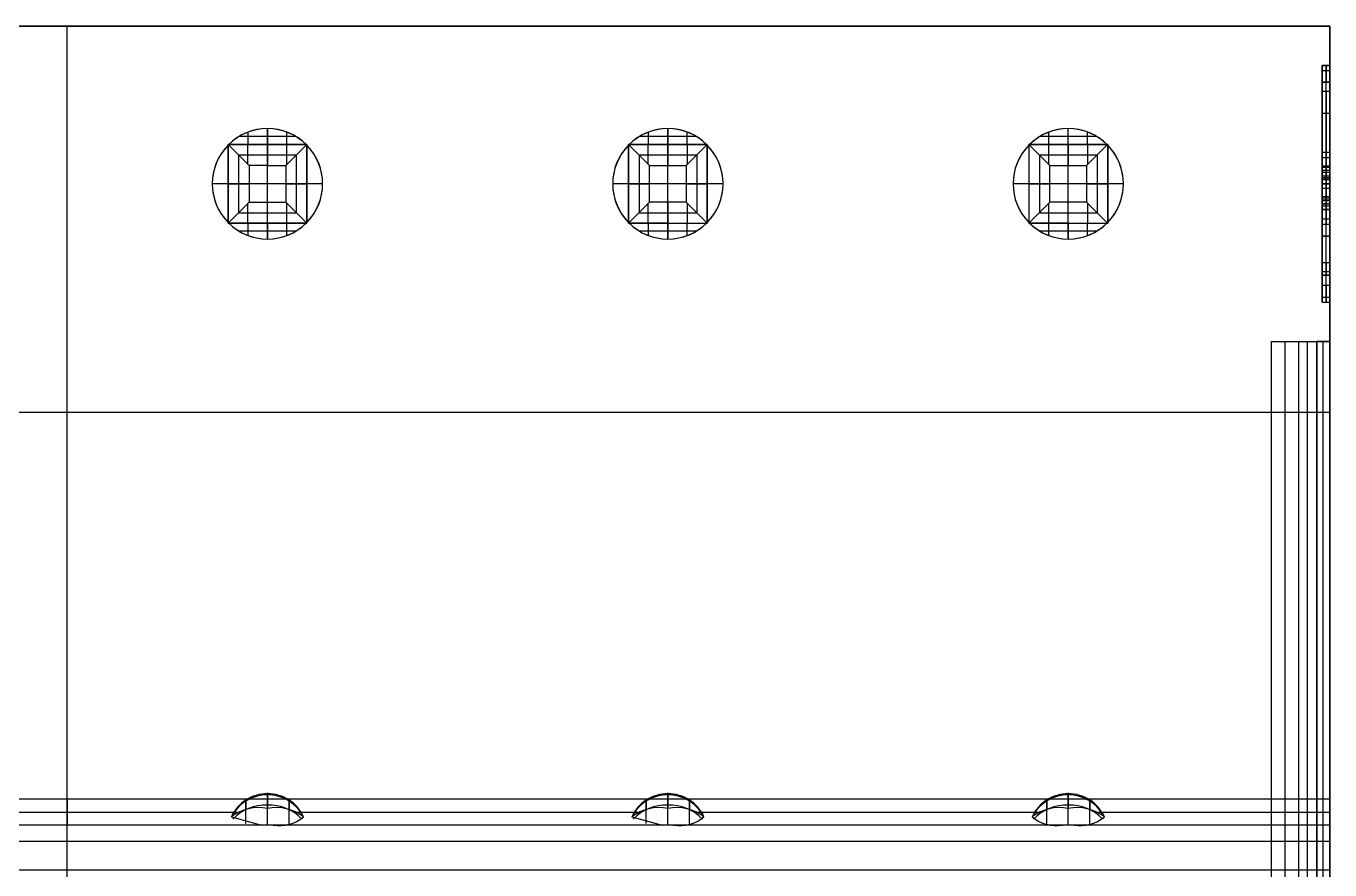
# Model space of a CAD drawing. Extents: x -16 to 16, y -9.8 to 12.2.
# Drawn here: x -0.52 to 16.02, y 1.46 to 12.16 of the extents above; entities that cross this region are included whole.
import ezdxf

# ---------------------------------------------------------------- set-up
doc = ezdxf.new("R2010")
doc.units = 0
doc.layers.add('DEFAULT', color=7, linetype='CONTINUOUS')

msp = doc.modelspace()

# ---------------------------------------------------------------- linework, layer by layer
at = {"layer": 'DEFAULT', "color": 98}
for p, q in [((16.02, 12.16), (-16.02, 12.16)), ((16.02, 12.16), (-16.02, 12.16)), ((-16.02, 12.16), (16.02, 12.16)), ((0, 2.36), (0, 12.16)), ((0, -9.84), (0, 12.16)), ((16.02, 2.36), (16.02, 12.16)), ((16.02, 12.16), (16.02, -9.84)), ((16.02, -8.51), (16.02, 12.16)), ((15.92, 11.66), (16.02, 11.66)), ((16.02, 11.66), (15.92, 11.66)), ((15.92, 11.449), (15.92, 11.66)), ((15.92, 11.66), (15.92, 11.449)), ((15.92, 11.66), (16.02, 11.66)), ((15.92, 11.31), (15.92, 11.66)), ((15.92, 11.598), (16.02, 11.598)), ((15.92, 11.598), (16.02, 11.598)), ((15.97, 11.449), (15.97, 11.66)), ((15.97, 11.66), (15.97, 11.449)), ((16.02, 11.449), (16.02, 11.66)), ((16.02, 11.66), (16.02, 11.449)), ((15.92, 8.871), (15.92, 11.449)), ((15.92, 11.449), (15.92, 8.871)), ((15.92, 11.449), (16.02, 11.449)), ((16.02, 11.449), (15.92, 11.449)), ((15.97, 8.871), (15.97, 11.449)), ((15.97, 8.871), (15.97, 11.449)), ((16.02, 11.449), (16.02, 8.871)), ((16.02, 8.871), (16.02, 11.449)), ((15.92, 10.386), (15.92, 11.337)), ((15.92, 11.337), (15.92, 10.386)), ((15.92, 11.337), (16.02, 11.337)), ((15.97, 10.386), (15.97, 11.337)), ((15.97, 11.337), (15.97, 10.386)), ((16.02, 10.386), (16.02, 11.337)), ((16.02, 11.337), (16.02, 10.386)), ((16.02, 10.562), (16.02, 11.337)), ((15.92, 11.058), (16.02, 11.058)), ((15.92, 11.058), (16.02, 11.058)), ((2.54, 10.76), (2.179, 10.76)), ((2.295, 10.66), (2.295, 10.816)), ((2.54, 10.86), (2.54, 10.66)), ((2.54, 9.46), (2.54, 10.86)), ((2.9, 10.76), (2.54, 10.76)), ((2.785, 10.66), (2.785, 10.816)), ((7.62, 10.76), (7.259, 10.76)), ((7.375, 10.66), (7.375, 10.816)), ((7.62, 10.86), (7.62, 10.66)), ((7.62, 9.46), (7.62, 10.86)), ((7.98, 10.76), (7.62, 10.76)), ((7.865, 10.66), (7.865, 10.816)), ((12.7, 10.76), (12.339, 10.76)), ((12.455, 10.66), (12.455, 10.816)), ((12.7, 10.66), (12.7, 10.86)), ((12.7, 9.46), (12.7, 10.86)), ((13.06, 10.76), (12.7, 10.76)), ((12.945, 10.66), (12.945, 10.816)), ((2.04, 10.65), (2.04, 10.66)), ((2.04, 10.66), (2.045, 10.655)), ((2.04, 10.65), (2.05, 10.66)), ((2.05, 10.66), (2.04, 10.66)), ((2.04, 10.66), (2.04, 10.65)), ((2.05, 10.66), (2.04, 10.66)), ((2.04, 10.66), (2.05, 10.66)), ((2.04, 10.66), (2.04, 10.65)), ((2.04, 10.65), (2.045, 10.655)), ((2.04, 10.655), (2.045, 10.655)), ((2.04, 10.655), (2.045, 10.655)), ((2.04, 9.67), (2.04, 10.65)), ((2.04, 9.67), (2.04, 10.65)), ((2.04, 10.65), (2.04, 9.67)), ((2.042, 10.657), (2.042, 10.652)), ((2.042, 10.657), (2.047, 10.657)), ((2.05, 10.66), (2.045, 10.655)), ((2.045, 10.655), (2.045, 10.66)), ((2.045, 10.655), (2.045, 10.66)), ((2.045, 10.655), (2.308, 10.392)), ((2.05, 10.66), (2.54, 10.66)), ((2.54, 10.66), (2.05, 10.66)), ((2.05, 10.66), (2.54, 10.66)), ((2.292, 10.407), (2.292, 10.66)), ((3.03, 10.66), (2.54, 10.66)), ((2.54, 10.66), (3.03, 10.66)), ((2.54, 10.66), (2.54, 10.392)), ((2.54, 10.66), (3.03, 10.66)), ((2.772, 10.392), (3.035, 10.655)), ((2.787, 10.407), (2.787, 10.66)), ((3.04, 10.66), (3.03, 10.66)), ((3.03, 10.66), (3.04, 10.65)), ((3.04, 10.66), (3.03, 10.66)), ((3.035, 10.655), (3.03, 10.66)), ((3.03, 10.66), (3.04, 10.66)), ((3.032, 10.657), (3.037, 10.657)), ((3.035, 10.655), (3.04, 10.66)), ((3.035, 10.655), (3.035, 10.66)), ((3.035, 10.655), (3.035, 10.66)), ((3.04, 10.65), (3.035, 10.655)), ((3.035, 10.655), (3.04, 10.655)), ((3.035, 10.655), (3.04, 10.655)), ((3.037, 10.657), (3.037, 10.652)), ((3.04, 10.65), (3.04, 10.66)), ((3.04, 10.66), (3.04, 10.65)), ((3.04, 10.65), (3.04, 10.66)), ((3.04, 10.65), (3.04, 9.67)), ((3.04, 9.67), (3.04, 10.65)), ((3.04, 9.67), (3.04, 10.65)), ((7.12, 10.65), (7.12, 10.66)), ((7.12, 10.66), (7.125, 10.655)), ((7.12, 10.65), (7.13, 10.66)), ((7.13, 10.66), (7.12, 10.66)), ((7.12, 10.66), (7.12, 10.65)), ((7.12, 10.66), (7.13, 10.66)), ((7.12, 10.66), (7.13, 10.66)), ((7.12, 10.66), (7.12, 10.65)), ((7.125, 10.655), (7.12, 10.65)), ((7.12, 10.655), (7.125, 10.655)), ((7.12, 10.655), (7.125, 10.655)), ((7.12, 9.67), (7.12, 10.65)), ((7.12, 10.65), (7.12, 9.67)), ((7.12, 10.65), (7.12, 9.67)), ((7.122, 10.657), (7.122, 10.652)), ((7.122, 10.657), (7.127, 10.657)), ((7.125, 10.655), (7.13, 10.66)), ((7.125, 10.655), (7.125, 10.66)), ((7.125, 10.655), (7.125, 10.66)), ((7.125, 10.655), (7.388, 10.392)), ((7.13, 10.66), (7.62, 10.66)), ((7.62, 10.66), (7.13, 10.66)), ((7.13, 10.66), (7.62, 10.66)), ((7.372, 10.407), (7.372, 10.66)), ((7.62, 10.66), (7.62, 10.392)), ((7.62, 10.66), (8.11, 10.66)), ((8.11, 10.66), (7.62, 10.66)), ((7.62, 10.66), (8.11, 10.66)), ((8.115, 10.655), (7.852, 10.392)), ((7.867, 10.407), (7.867, 10.66)), ((8.11, 10.66), (8.115, 10.655)), ((8.11, 10.66), (8.12, 10.66)), ((8.12, 10.66), (8.11, 10.66)), ((8.11, 10.66), (8.12, 10.65)), ((8.11, 10.66), (8.12, 10.66)), ((8.112, 10.657), (8.117, 10.657)), ((8.115, 10.655), (8.12, 10.66)), ((8.115, 10.655), (8.115, 10.66)), ((8.115, 10.655), (8.115, 10.66)), ((8.12, 10.65), (8.115, 10.655)), ((8.115, 10.655), (8.12, 10.655)), ((8.115, 10.655), (8.12, 10.655)), ((8.117, 10.657), (8.117, 10.652)), ((8.12, 10.66), (8.12, 10.65)), ((8.12, 10.66), (8.12, 10.65)), ((8.12, 10.65), (8.12, 10.66)), ((8.12, 10.65), (8.12, 9.67)), ((8.12, 9.67), (8.12, 10.65)), ((8.12, 9.67), (8.12, 10.65)), ((12.2, 10.66), (12.21, 10.66)), ((12.205, 10.655), (12.2, 10.66)), ((12.2, 10.65), (12.2, 10.66)), ((12.2, 10.65), (12.2, 10.66)), ((12.2, 10.65), (12.21, 10.66)), ((12.21, 10.66), (12.2, 10.66)), ((12.2, 10.66), (12.2, 10.65)), ((12.2, 10.66), (12.21, 10.66)), ((12.205, 10.655), (12.2, 10.65)), ((12.2, 10.655), (12.205, 10.655)), ((12.2, 10.655), (12.205, 10.655)), ((12.2, 10.65), (12.2, 9.67)), ((12.2, 10.65), (12.2, 9.67)), ((12.2, 10.65), (12.2, 9.67)), ((12.202, 10.657), (12.207, 10.657)), ((12.202, 10.657), (12.202, 10.652)), ((12.21, 10.66), (12.205, 10.655)), ((12.205, 10.655), (12.205, 10.66)), ((12.205, 10.655), (12.205, 10.66)), ((12.205, 10.655), (12.468, 10.392)), ((12.7, 10.66), (12.21, 10.66)), ((12.7, 10.66), (12.21, 10.66)), ((12.21, 10.66), (12.7, 10.66)), ((12.452, 10.407), (12.452, 10.66)), ((13.19, 10.66), (12.7, 10.66)), ((13.19, 10.66), (12.7, 10.66)), ((12.7, 10.66), (12.7, 10.392)), ((12.7, 10.66), (13.19, 10.66)), ((12.932, 10.392), (13.195, 10.655)), ((12.947, 10.407), (12.947, 10.66)), ((13.2, 10.66), (13.19, 10.66)), ((13.19, 10.66), (13.2, 10.65)), ((13.19, 10.66), (13.2, 10.66)), ((13.195, 10.655), (13.19, 10.66)), ((13.19, 10.66), (13.2, 10.66)), ((13.192, 10.657), (13.197, 10.657)), ((13.2, 10.66), (13.195, 10.655)), ((13.195, 10.655), (13.195, 10.66)), ((13.195, 10.655), (13.195, 10.66)), ((13.2, 10.65), (13.195, 10.655)), ((13.195, 10.655), (13.2, 10.655)), ((13.195, 10.655), (13.2, 10.655)), ((13.197, 10.657), (13.197, 10.652)), ((13.2, 10.65), (13.2, 10.66)), ((13.2, 10.66), (13.2, 10.65)), ((13.2, 10.65), (13.2, 10.66)), ((13.2, 10.65), (13.2, 9.67)), ((13.2, 9.67), (13.2, 10.65)), ((13.2, 9.67), (13.2, 10.65)), ((2.174, 10.526), (2.174, 9.794)), ((2.174, 10.526), (2.54, 10.526)), ((2.54, 10.526), (2.906, 10.526)), ((2.906, 10.526), (2.906, 9.794)), ((7.254, 10.526), (7.62, 10.526)), ((7.254, 10.526), (7.254, 9.794)), ((7.62, 10.526), (7.986, 10.526)), ((7.986, 10.526), (7.986, 9.794)), ((12.334, 10.526), (12.334, 9.794)), ((12.334, 10.526), (12.7, 10.526)), ((12.7, 10.526), (13.066, 10.526)), ((13.066, 10.526), (13.066, 9.794)), ((15.92, 10.304), (15.92, 10.562)), ((15.92, 10.562), (15.92, 10.304)), ((15.92, 10.562), (16.02, 10.562)), ((15.92, 10.15), (15.92, 10.503)), ((15.92, 10.492), (16.02, 10.492)), ((15.92, 10.492), (16.02, 10.492)), ((15.97, 10.562), (15.97, 10.304)), ((15.97, 10.304), (15.97, 10.562)), ((16.02, 10.562), (16.02, 10.304)), ((16.02, 10.562), (16.02, 10.304)), ((2.308, 10.392), (2.308, 9.928)), ((2.54, 10.392), (2.308, 10.392)), ((2.54, 10.392), (2.772, 10.392)), ((2.54, 9.928), (2.54, 10.392)), ((2.772, 10.392), (2.772, 9.928)), ((7.388, 9.928), (7.388, 10.392)), ((7.388, 10.392), (7.62, 10.392)), ((7.62, 10.392), (7.852, 10.392)), ((7.62, 9.928), (7.62, 10.392)), ((7.852, 10.392), (7.852, 9.928)), ((12.468, 9.928), (12.468, 10.392)), ((12.468, 10.392), (12.7, 10.392)), ((12.7, 10.392), (12.932, 10.392)), ((12.7, 9.928), (12.7, 10.392)), ((12.932, 10.392), (12.932, 9.928)), ((15.92, 10.373), (15.92, 10.386)), ((15.92, 10.386), (15.92, 10.373)), ((15.92, 10.386), (16.02, 10.386)), ((16.02, 10.386), (15.92, 10.386)), ((16.02, 10.38), (15.92, 10.38)), ((15.92, 10.38), (16.02, 10.38)), ((15.92, 10.215), (15.92, 10.373)), ((15.92, 10.373), (15.92, 10.215)), ((15.92, 10.373), (16.02, 10.373)), ((15.92, 10.373), (16.02, 10.373)), ((15.92, 9.876), (15.92, 10.333)), ((15.92, 10.333), (15.92, 9.876)), ((15.92, 10.333), (16.02, 10.333)), ((15.92, 10.304), (15.92, 10.215)), ((15.92, 10.215), (15.92, 10.304)), ((16.02, 10.304), (15.92, 10.304)), ((16.02, 10.304), (15.92, 10.304)), ((15.92, 10.261), (16.02, 10.261)), ((15.92, 10.261), (16.02, 10.261)), ((15.97, 10.373), (15.97, 10.386)), ((15.97, 10.373), (15.97, 10.386)), ((15.97, 10.215), (15.97, 10.373)), ((15.97, 10.373), (15.97, 10.215)), ((15.97, 9.876), (15.97, 10.333)), ((15.97, 10.333), (15.97, 9.876)), ((15.97, 10.215), (15.97, 10.304)), ((15.97, 10.304), (15.97, 10.215)), ((16.02, 10.386), (16.02, 10.373)), ((16.02, 10.373), (16.02, 10.386)), ((16.02, 10.373), (16.02, 10.215)), ((16.02, 10.215), (16.02, 10.373)), ((16.02, 10.333), (16.02, 9.876)), ((16.02, 10.333), (16.02, 9.876)), ((16.02, 9.876), (16.02, 10.333)), ((16.02, 10.304), (16.02, 10.215)), ((16.02, 10.215), (16.02, 10.304)), ((3.24, 10.16), (1.84, 10.16)), ((2.04, 10.16), (1.84, 10.16)), ((2.04, 10.16), (2.308, 10.16)), ((2.772, 10.16), (2.308, 10.16)), ((2.772, 10.16), (3.04, 10.16)), ((3.24, 10.16), (3.04, 10.16)), ((8.32, 10.16), (6.92, 10.16)), ((7.12, 10.16), (6.92, 10.16)), ((7.12, 10.16), (7.388, 10.16)), ((7.852, 10.16), (7.388, 10.16)), ((7.852, 10.16), (8.12, 10.16)), ((8.32, 10.16), (8.12, 10.16)), ((12.2, 10.16), (12, 10.16)), ((13.4, 10.16), (12, 10.16)), ((12.2, 10.16), (12.468, 10.16)), ((12.932, 10.16), (12.468, 10.16)), ((12.932, 10.16), (13.2, 10.16)), ((13.4, 10.16), (13.2, 10.16)), ((15.92, 10.239), (16.02, 10.239)), ((15.92, 10.239), (16.02, 10.239)), ((16.02, 10.215), (15.92, 10.215)), ((15.92, 10.215), (16.02, 10.215)), ((15.92, 10.215), (16.02, 10.215)), ((15.92, 10.215), (16.02, 10.215)), ((15.92, 10.215), (16.02, 10.215)), ((15.92, 10.215), (16.02, 10.215)), ((16.02, 10.16), (15.92, 10.16)), ((15.92, 10.16), (16.02, 10.16)), ((15.92, 10.105), (16.02, 10.105)), ((15.92, 10.105), (16.02, 10.105)), ((2.308, 9.928), (2.045, 9.665)), ((2.308, 9.928), (2.54, 9.928)), ((2.54, 9.66), (2.54, 9.928)), ((2.54, 9.928), (2.772, 9.928)), ((2.772, 9.928), (3.035, 9.665)), ((7.125, 9.665), (7.388, 9.928)), ((7.62, 9.928), (7.388, 9.928)), ((7.852, 9.928), (7.62, 9.928)), ((7.62, 9.928), (7.62, 9.66)), ((7.852, 9.928), (8.115, 9.665)), ((12.468, 9.928), (12.205, 9.665)), ((12.7, 9.928), (12.468, 9.928)), ((12.932, 9.928), (12.7, 9.928)), ((12.7, 9.66), (12.7, 9.928)), ((13.195, 9.665), (12.932, 9.928)), ((15.92, 9.707), (15.92, 10.059)), ((15.92, 9.995), (15.92, 9.905)), ((15.92, 9.905), (15.92, 9.995)), ((15.92, 9.995), (15.92, 9.836)), ((15.92, 9.836), (15.92, 9.995)), ((15.92, 9.995), (16.02, 9.995)), ((16.02, 9.995), (15.92, 9.995)), ((15.92, 9.995), (16.02, 9.995)), ((15.92, 9.995), (16.02, 9.995)), ((15.92, 9.995), (16.02, 9.995)), ((15.92, 9.995), (16.02, 9.995)), ((15.92, 9.97), (16.02, 9.97)), ((15.92, 9.97), (16.02, 9.97)), ((15.92, 9.948), (16.02, 9.948)), ((15.92, 9.948), (16.02, 9.948)), ((15.97, 9.905), (15.97, 9.995)), ((15.97, 9.836), (15.97, 9.995)), ((15.97, 9.995), (15.97, 9.836)), ((15.97, 9.995), (15.97, 9.905)), ((16.02, 9.995), (16.02, 9.905)), ((16.02, 9.836), (16.02, 9.995)), ((16.02, 9.995), (16.02, 9.905)), ((16.02, 9.995), (16.02, 9.836)), ((2.174, 9.794), (2.54, 9.794)), ((2.292, 9.66), (2.292, 9.913)), ((2.54, 9.794), (2.906, 9.794)), ((2.787, 9.66), (2.787, 9.913)), ((7.254, 9.794), (7.62, 9.794)), ((7.372, 9.66), (7.372, 9.913)), ((7.62, 9.794), (7.986, 9.794)), ((7.867, 9.66), (7.867, 9.913)), ((12.334, 9.794), (12.7, 9.794)), ((12.452, 9.66), (12.452, 9.913)), ((12.7, 9.794), (13.066, 9.794)), ((12.947, 9.66), (12.947, 9.913)), ((15.92, 9.905), (15.92, 9.648)), ((15.92, 9.648), (15.92, 9.905)), ((16.02, 9.905), (15.92, 9.905)), ((15.92, 9.905), (16.02, 9.905)), ((16.02, 9.876), (15.92, 9.876)), ((15.92, 9.836), (15.92, 9.16)), ((15.92, 9.16), (15.92, 9.836)), ((15.92, 9.836), (16.02, 9.836)), ((16.02, 9.836), (15.92, 9.836)), ((15.97, 9.648), (15.97, 9.905)), ((15.97, 9.905), (15.97, 9.648)), ((15.97, 9.16), (15.97, 9.836)), ((15.97, 9.16), (15.97, 9.836)), ((16.02, 9.905), (16.02, 9.648)), ((16.02, 9.648), (16.02, 9.905)), ((16.02, 9.836), (16.02, 9.16)), ((16.02, 9.16), (16.02, 9.836)), ((2.045, 9.665), (2.04, 9.67)), ((2.05, 9.66), (2.04, 9.67)), ((2.04, 9.67), (2.04, 9.66)), ((2.04, 9.66), (2.04, 9.67)), ((2.04, 9.67), (2.04, 9.66)), ((2.045, 9.665), (2.04, 9.66)), ((2.04, 9.665), (2.045, 9.665)), ((2.04, 9.665), (2.045, 9.665)), ((2.05, 9.66), (2.04, 9.66)), ((2.04, 9.66), (2.05, 9.66)), ((2.04, 9.66), (2.05, 9.66)), ((2.042, 9.668), (2.042, 9.663)), ((2.042, 9.663), (2.047, 9.663)), ((2.045, 9.665), (2.05, 9.66)), ((2.045, 9.66), (2.045, 9.665)), ((2.045, 9.66), (2.045, 9.665)), ((2.05, 9.66), (2.54, 9.66)), ((2.54, 9.66), (2.05, 9.66)), ((2.05, 9.66), (2.54, 9.66)), ((2.295, 9.504), (2.295, 9.66)), ((3.03, 9.66), (2.54, 9.66)), ((2.54, 9.66), (3.03, 9.66)), ((2.54, 9.66), (2.54, 9.46)), ((2.54, 9.66), (3.03, 9.66)), ((2.785, 9.504), (2.785, 9.66)), ((3.04, 9.67), (3.03, 9.66)), ((3.035, 9.665), (3.03, 9.66)), ((3.03, 9.66), (3.04, 9.66)), ((3.03, 9.66), (3.04, 9.66)), ((3.03, 9.66), (3.04, 9.66)), ((3.032, 9.663), (3.037, 9.663)), ((3.035, 9.665), (3.04, 9.67)), ((3.035, 9.665), (3.04, 9.66)), ((3.035, 9.665), (3.04, 9.665)), ((3.035, 9.66), (3.035, 9.665)), ((3.035, 9.66), (3.035, 9.665)), ((3.035, 9.665), (3.04, 9.665)), ((3.037, 9.668), (3.037, 9.663)), ((3.04, 9.66), (3.04, 9.67)), ((3.04, 9.66), (3.04, 9.67)), ((3.04, 9.66), (3.04, 9.67)), ((7.12, 9.67), (7.12, 9.66)), ((7.12, 9.66), (7.12, 9.67)), ((7.13, 9.66), (7.12, 9.67)), ((7.12, 9.67), (7.125, 9.665)), ((7.12, 9.67), (7.12, 9.66)), ((7.12, 9.66), (7.125, 9.665)), ((7.12, 9.665), (7.125, 9.665)), ((7.12, 9.665), (7.125, 9.665)), ((7.12, 9.66), (7.13, 9.66)), ((7.13, 9.66), (7.12, 9.66)), ((7.12, 9.66), (7.13, 9.66)), ((7.122, 9.668), (7.122, 9.663)), ((7.122, 9.663), (7.127, 9.663)), ((7.13, 9.66), (7.125, 9.665)), ((7.125, 9.66), (7.125, 9.665)), ((7.125, 9.66), (7.125, 9.665)), ((7.13, 9.66), (7.62, 9.66)), ((7.62, 9.66), (7.13, 9.66)), ((7.13, 9.66), (7.62, 9.66)), ((7.375, 9.504), (7.375, 9.66)), ((7.62, 9.66), (7.62, 9.46)), ((7.62, 9.66), (8.11, 9.66)), ((7.62, 9.66), (8.11, 9.66)), ((7.62, 9.66), (8.11, 9.66)), ((7.865, 9.504), (7.865, 9.66)), ((8.12, 9.67), (8.11, 9.66)), ((8.11, 9.66), (8.115, 9.665)), ((8.11, 9.66), (8.12, 9.66)), ((8.11, 9.66), (8.12, 9.66)), ((8.11, 9.66), (8.12, 9.66)), ((8.112, 9.663), (8.117, 9.663)), ((8.115, 9.665), (8.12, 9.67)), ((8.115, 9.665), (8.12, 9.66)), ((8.115, 9.66), (8.115, 9.665)), ((8.115, 9.665), (8.12, 9.665)), ((8.115, 9.66), (8.115, 9.665)), ((8.115, 9.665), (8.12, 9.665)), ((8.117, 9.668), (8.117, 9.663)), ((8.12, 9.67), (8.12, 9.66)), ((8.12, 9.66), (8.12, 9.67)), ((8.12, 9.66), (8.12, 9.67)), ((12.205, 9.665), (12.2, 9.67)), ((12.2, 9.67), (12.2, 9.66)), ((12.2, 9.67), (12.2, 9.66)), ((12.21, 9.66), (12.2, 9.67)), ((12.2, 9.67), (12.2, 9.66)), ((12.2, 9.66), (12.205, 9.665)), ((12.2, 9.665), (12.205, 9.665)), ((12.2, 9.665), (12.205, 9.665)), ((12.21, 9.66), (12.2, 9.66)), ((12.2, 9.66), (12.21, 9.66)), ((12.2, 9.66), (12.21, 9.66)), ((12.202, 9.668), (12.202, 9.663)), ((12.202, 9.663), (12.207, 9.663)), ((12.205, 9.665), (12.21, 9.66)), ((12.205, 9.66), (12.205, 9.665)), ((12.205, 9.66), (12.205, 9.665)), ((12.21, 9.66), (12.7, 9.66)), ((12.7, 9.66), (12.21, 9.66)), ((12.21, 9.66), (12.7, 9.66)), ((12.455, 9.504), (12.455, 9.66)), ((12.7, 9.66), (12.7, 9.46)), ((12.7, 9.66), (13.19, 9.66)), ((12.7, 9.66), (13.19, 9.66)), ((12.7, 9.66), (13.19, 9.66)), ((12.945, 9.504), (12.945, 9.66)), ((13.2, 9.67), (13.19, 9.66)), ((13.19, 9.66), (13.195, 9.665)), ((13.19, 9.66), (13.2, 9.66)), ((13.19, 9.66), (13.2, 9.66)), ((13.19, 9.66), (13.2, 9.66)), ((13.192, 9.663), (13.197, 9.663)), ((13.2, 9.67), (13.195, 9.665)), ((13.2, 9.66), (13.195, 9.665)), ((13.195, 9.665), (13.2, 9.665)), ((13.195, 9.66), (13.195, 9.665)), ((13.195, 9.665), (13.2, 9.665)), ((13.195, 9.66), (13.195, 9.665)), ((13.197, 9.668), (13.197, 9.663)), ((13.2, 9.66), (13.2, 9.67)), ((13.2, 9.67), (13.2, 9.66)), ((13.2, 9.66), (13.2, 9.67)), ((15.92, 9.718), (16.02, 9.718)), ((15.92, 9.718), (16.02, 9.718)), ((15.92, 9.648), (16.02, 9.648)), ((16.02, 9.002), (16.02, 9.707)), ((2.54, 9.56), (2.179, 9.56)), ((2.9, 9.56), (2.54, 9.56)), ((7.62, 9.56), (7.259, 9.56)), ((7.98, 9.56), (7.62, 9.56)), ((12.7, 9.56), (12.339, 9.56)), ((13.06, 9.56), (12.7, 9.56)), ((16.02, 9.498), (15.92, 9.498)), ((15.92, 9.498), (16.02, 9.498)), ((15.92, 9.16), (15.92, 9.002)), ((15.92, 9.002), (15.92, 9.16)), ((16.02, 9.16), (15.92, 9.16)), ((16.02, 9.16), (15.92, 9.16)), ((15.97, 9.16), (15.97, 9.002)), ((15.97, 9.002), (15.97, 9.16)), ((16.02, 9.002), (16.02, 9.16)), ((16.02, 9.002), (16.02, 9.16)), ((15.92, 9.048), (16.02, 9.048)), ((15.92, 9.048), (16.02, 9.048)), ((15.92, 9.002), (16.02, 9.002)), ((16.02, 9.002), (15.92, 9.002)), ((15.92, 8.66), (15.92, 9.002)), ((15.92, 9.002), (16.02, 9.002)), ((15.92, 8.871), (15.92, 8.66)), ((15.92, 8.66), (15.92, 8.871)), ((16.02, 8.871), (15.92, 8.871)), ((16.02, 8.871), (15.92, 8.871)), ((15.97, 8.871), (15.97, 8.66)), ((15.97, 8.66), (15.97, 8.871)), ((16.02, 8.871), (16.02, 8.66)), ((16.02, 8.66), (16.02, 8.871)), ((15.92, 8.722), (16.02, 8.722)), ((15.92, 8.722), (16.02, 8.722)), ((15.92, 8.66), (16.02, 8.66)), ((15.92, 8.66), (16.02, 8.66)), ((15.92, 8.66), (16.02, 8.66)), ((15.279, -8.51), (15.279, 8.16)), ((15.279, 8.16), (15.621, 8.16)), ((15.279, -8.51), (15.279, 8.16)), ((15.279, 8.16), (15.621, 8.16)), ((15.279, -8.889), (15.279, 8.16)), ((15.279, 8.16), (16.02, 8.16)), ((15.45, -8.51), (15.45, 8.16)), ((15.45, -8.51), (15.45, 8.16)), ((15.621, 8.16), (15.621, -8.51)), ((15.621, 8.16), (15.852, 8.16)), ((15.621, 8.16), (15.852, 8.16)), ((15.621, 8.16), (15.621, -8.51)), ((15.737, -8.51), (15.737, 8.16)), ((15.737, -8.51), (15.737, 8.16)), ((15.852, -8.51), (15.852, 8.16)), ((15.852, 8.16), (16.02, 8.16)), ((16.02, 8.16), (15.852, 8.16)), ((15.852, 8.16), (15.852, -8.51)), ((15.936, -8.51), (15.936, 8.16)), ((15.936, -8.51), (15.936, 8.16)), ((16.02, 8.16), (16.02, -8.51)), ((16.02, -8.51), (16.02, 8.16)), ((16.02, 7.26), (-16.02, 7.26)), ((-16.02, 2.36), (16.02, 2.36)), ((0, 2.36), (0, 2.029)), ((2.266, 2.048), (2.266, 2.346)), ((2.54, 2.027), (2.54, 2.426)), ((2.814, 2.048), (2.814, 2.346)), ((7.346, 2.048), (7.346, 2.346)), ((7.62, 2.027), (7.62, 2.426)), ((7.894, 2.048), (7.894, 2.346)), ((12.426, 2.048), (12.426, 2.346)), ((12.7, 2.027), (12.7, 2.426)), ((12.974, 2.048), (12.974, 2.346)), ((16.02, 2.36), (16.02, 2.029)), ((-2.161, 2.194), (2.161, 2.194)), ((2.919, 2.194), (7.241, 2.194)), ((7.999, 2.194), (12.321, 2.194)), ((13.079, 2.194), (16.02, 2.194)), ((2.466, 2.029), (-2.467, 2.029)), ((0, 1.461), (0, 2.029)), ((2.082, 2.134), (2.466, 2.029)), ((2.54, 2.027), (2.466, 2.029)), ((2.613, 2.029), (2.54, 2.027)), ((7.546, 2.029), (2.613, 2.029)), ((7.162, 2.134), (7.546, 2.029)), ((7.62, 2.027), (7.546, 2.029)), ((7.693, 2.029), (7.62, 2.027)), ((12.626, 2.029), (7.693, 2.029)), ((12.7, 2.027), (12.626, 2.029)), ((12.773, 2.029), (12.7, 2.027)), ((16.02, 2.029), (12.773, 2.029)), ((16.02, 1.461), (16.02, 2.029)), ((16.02, 1.823), (-16.02, 1.823)), ((-16.02, 1.461), (16.02, 1.461)), ((16.02, 1.461), (16.02, -3.14))]:
    msp.add_line(p, q, dxfattribs=at)
for points in [[(2.266, 2.346), (2.266, 2.356), (2.266, 2.358), (2.266, 2.358), (2.266, 2.358), (2.266, 2.358), (2.266, 2.34), (2.266, 2.22)], [(2.54, 2.426), (2.54, 2.437), (2.54, 2.44), (2.54, 2.44), (2.54, 2.44), (2.54, 2.44), (2.54, 2.439), (2.54, 2.41), (2.54, 2.241)], [(2.814, 2.346), (2.814, 2.356), (2.814, 2.358), (2.814, 2.358), (2.814, 2.358), (2.814, 2.358), (2.814, 2.34), (2.814, 2.22)], [(7.346, 2.346), (7.346, 2.356), (7.346, 2.358), (7.346, 2.358), (7.346, 2.358), (7.346, 2.358), (7.346, 2.34), (7.346, 2.22)], [(7.62, 2.426), (7.62, 2.437), (7.62, 2.44), (7.62, 2.44), (7.62, 2.44), (7.62, 2.44), (7.62, 2.439), (7.62, 2.41), (7.62, 2.241)], [(7.894, 2.346), (7.894, 2.356), (7.894, 2.358), (7.894, 2.358), (7.894, 2.358), (7.894, 2.358), (7.894, 2.34), (7.894, 2.22)], [(12.426, 2.346), (12.426, 2.356), (12.426, 2.358), (12.426, 2.358), (12.426, 2.358), (12.426, 2.358), (12.426, 2.34), (12.426, 2.22)], [(12.7, 2.426), (12.7, 2.437), (12.7, 2.44), (12.7, 2.44), (12.7, 2.44), (12.7, 2.44), (12.7, 2.439), (12.7, 2.41), (12.7, 2.241)], [(12.974, 2.346), (12.974, 2.356), (12.974, 2.358), (12.974, 2.358), (12.974, 2.358), (12.974, 2.358), (12.974, 2.34), (12.974, 2.22)]]:
    msp.add_lwpolyline(points, dxfattribs=at)
for centre, radius, start, end in [((2.54, 10.16), 0.7, 90, 270), ((2.54, 10.16), 0.7, 90, 270), ((2.54, 10.16), 0.7, 90, 270), ((2.54, 10.16), 0.7, 90, 134.4153), ((2.54, 10.16), 0.7, 270, 90), ((2.54, 10.16), 0.7, 45.5847, 90), ((2.54, 10.16), 0.7, 270, 90), ((2.54, 10.16), 0.7, 270, 90), ((7.62, 10.16), 0.7, 90, 270), ((7.62, 10.16), 0.7, 90, 270), ((7.62, 10.16), 0.7, 90, 270), ((7.62, 10.16), 0.7, 90, 134.4153), ((7.62, 10.16), 0.7, 270, 90), ((7.62, 10.16), 0.7, 270, 90), ((7.62, 10.16), 0.7, 45.5847, 90), ((7.62, 10.16), 0.7, 270, 90), ((12.7, 10.16), 0.7, 90, 270), ((12.7, 10.16), 0.7, 90, 270), ((12.7, 10.16), 0.7, 90, 270), ((12.7, 10.16), 0.7, 90, 134.4153), ((12.7, 10.16), 0.7, 270, 90), ((12.7, 10.16), 0.7, 45.5847, 90), ((12.7, 10.16), 0.7, 270, 90), ((12.7, 10.16), 0.7, 270, 90), ((2.54, 10.16), 0.7, 135.5847, 224.4153), ((2.54, 10.16), 0.7, 315.5847, 44.4153), ((7.62, 10.16), 0.7, 135.5847, 224.4153), ((7.62, 10.16), 0.7, 315.5847, 44.4153), ((12.7, 10.16), 0.7, 135.5847, 224.4153), ((12.7, 10.16), 0.7, 315.5847, 44.4153), ((2.54, 10.16), 0.7, 225.5847, 270), ((2.54, 10.16), 0.7, 270, 314.4153), ((7.62, 10.16), 0.7, 225.5847, 270), ((7.62, 10.16), 0.7, 270, 314.4153), ((12.7, 10.16), 0.7, 225.5847, 270), ((12.7, 10.16), 0.7, 270, 314.4153), ((2.537, 1.925), 0.501, 89.6271, 155.3317), ((2.534, 1.905), 0.506, 89.3764, 149.0715), ((2.543, 1.925), 0.501, 24.6683, 90.3729), ((2.545, 1.905), 0.506, 30.9285, 90.6236), ((7.617, 1.925), 0.501, 89.6271, 155.3317), ((7.614, 1.905), 0.506, 89.3764, 149.0715), ((7.623, 1.925), 0.501, 24.6683, 90.3729), ((7.625, 1.905), 0.506, 30.9285, 90.6236), ((12.697, 1.925), 0.501, 89.6271, 155.3317), ((12.694, 1.905), 0.506, 89.3764, 149.0715), ((12.703, 1.925), 0.501, 24.6683, 90.3729), ((12.705, 1.905), 0.506, 30.9285, 90.6236), ((2.431, 1.67), 0.581, 79.2582, 127.022), ((2.514, 1.717), 0.566, 87.4052, 136.9303), ((2.565, 1.717), 0.566, 43.0698, 92.5948), ((2.648, 1.67), 0.581, 52.978, 100.7418), ((7.511, 1.67), 0.581, 79.2582, 127.022), ((7.594, 1.717), 0.566, 87.4052, 136.9303), ((7.645, 1.717), 0.566, 43.0698, 92.5948), ((7.728, 1.67), 0.581, 52.978, 100.7418), ((12.591, 1.67), 0.581, 79.2582, 127.022), ((12.674, 1.717), 0.566, 87.4052, 136.9302), ((12.725, 1.717), 0.566, 43.0698, 92.5948), ((12.808, 1.67), 0.581, 52.978, 100.7418), ((2.692, 2.495), 0.473, 260.4454, 310.2606), ((7.772, 2.495), 0.473, 260.4454, 310.2606), ((12.547, 2.495), 0.473, 229.7394, 279.5546), ((12.852, 2.495), 0.473, 260.4454, 310.2606)]:
    msp.add_arc(centre, radius, start, end, dxfattribs=at)

doc.saveas('drawing.dxf')
